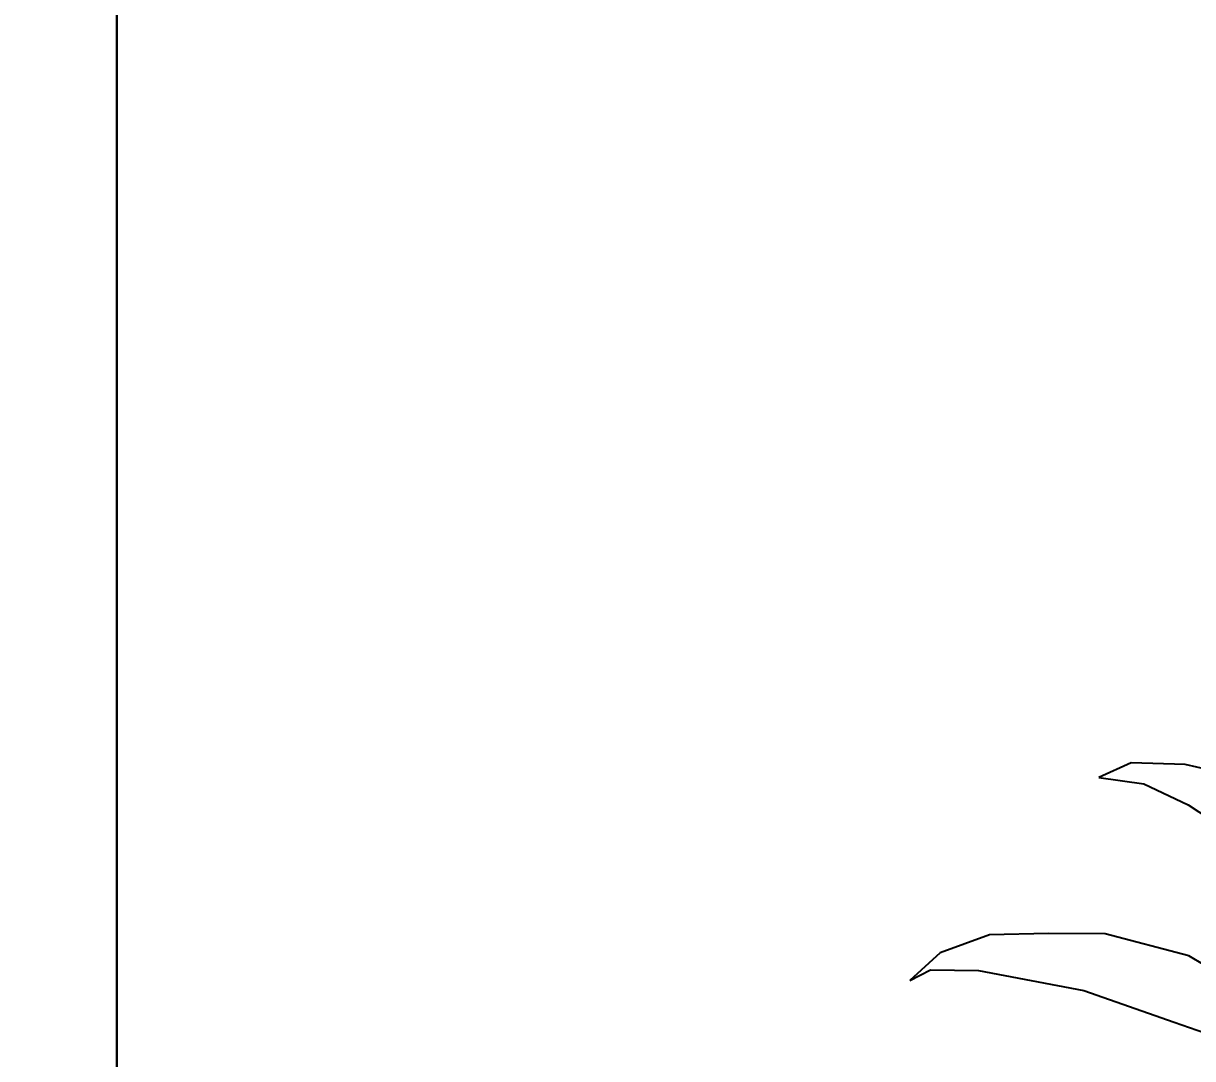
# Model space of a CAD drawing. Header units: inches. Extents: x 452443 to 881249, y 975131 to 1198310.
# Drawn here: x 458262.6 to 458749.9, y 1036683.4 to 1037114.7 of the extents above; entities that cross this region are included whole.
import ezdxf

# ---------------------------------------------------------------- set-up
doc = ezdxf.new("R2010")
doc.units = ezdxf.units.IN
doc.header["$LTSCALE"] = 3.5
doc.header["$MEASUREMENT"] = 0
doc.linetypes.add('CENTER', pattern=[2, 1.25, -0.25, 0.25, -0.25])
for name, color, linetype in [('Netthay_126', 126, 'Continuous'), ('thuocdo', 3, 'Continuous'), ('TREE1', 84, 'Continuous'), ('Truc', 252, 'Continuous')]:
    doc.layers.add(name, color=color, linetype=linetype)
doc.styles.add('romand', font='romand.shx')
doc.dimstyles.new('TL100', dxfattribs={"dimscale": 100, "dimtxt": 2.5, "dimasz": 2, "dimexe": 2, "dimexo": 1, "dimgap": 1, "dimtad": 1, "dimdec": 0, "dimzin": 0, "dimdsep": 46, "dimtxsty": 'romand', "dimblk": 'ARCHTICK', "dimcen": 2, "dimdle": 2, "dimclrd": 256, "dimclre": 256, "dimclrt": 7, "dimadec": 0, "dimazin": 0, "dimtfac": 0.004, "dimtdec": 0, "dimtmove": 2, "dimatfit": 3, "dimfxl": 1, "dimtolj": 1, "dimtzin": 0, "dimlwd": 20, "dimlwe": 20, "dimarcsym": 1})

# ---------------------------------------------------------------- blocks, each defined once
blk = doc.blocks.new('tree34')
for p, q in [((473.68, 1116.62), (446.34, 1103.98)), ((519.72, 1115.05), (473.68, 1116.62)), ((565.86, 1104.56), (519.72, 1115.05)), ((446.34, 1103.98), (484.52, 1098.55)), ((484.52, 1098.55), (522.15, 1080.76)), ((522.15, 1080.76), (568.16, 1050.7)), ((353.34, 970.18), (311.26, 954.98)), ((403.47, 971.4), (353.34, 970.18)), ((451.56, 971.22), (403.47, 971.4)), ((522.86, 952.41), (451.56, 971.22)), ((311.26, 954.98), (285.41, 931.37)), ((583.71, 915.98), (522.86, 952.41)), ((285.41, 931.37), (303.17, 940.48)), ((303.17, 940.48), (344.05, 939.88)), ((344.05, 939.88), (433.54, 922.98)), ((433.54, 922.98), (510.43, 895.99)), ((510.43, 895.99), (597.31, 865.33))]:
    blk.add_line(p, q)
blk = doc.blocks.new('A$C2C227CB5')
blk.add_blockref('tree34', (427.55, 0))
blk = doc.blocks.new('_ArchTick')
at = {"color": 0, "linetype": 'ByBlock', "const_width": 0.15}
blk.add_lwpolyline([(-0.5, -0.5), (0.5, 0.5)], dxfattribs=at)
blk = doc.blocks.new('*D3107')
at = {"layer": 'DEFPOINTS', "color": 0}
for p in [(458301.65, 1037100.87), (462301.65, 1033781.97), (462301.65, 1033781.63)]:
    blk.add_point(p, dxfattribs=at)
at = {"layer": 'thuocdo', "lineweight": 20}
for p, q in [((458301.65, 1037000.87), (458301.65, 1033581.97)), ((462301.65, 1033881.63), (462301.65, 1033981.97)), ((458101.65, 1033781.97), (462501.65, 1033781.97))]:
    blk.add_line(p, q, dxfattribs=at)
at = {"layer": 'thuocdo', "lineweight": 20, "xscale": 200, "yscale": 200, "zscale": 200, "rotation": 180}
blk.add_blockref('_ArchTick', (458301.65, 1033781.97), dxfattribs=at)
at = {"layer": 'thuocdo', "lineweight": 20, "xscale": 200, "yscale": 200, "zscale": 200}
blk.add_blockref('_ArchTick', (462301.65, 1033781.97), dxfattribs=at)
at = {"layer": 'thuocdo', "color": 7, "insert": (460301.65, 1034006.97), "char_height": 250, "attachment_point": 5, "style": 'romand'}
blk.add_mtext('\\A1;4000', dxfattribs=at)

msp = doc.modelspace()

# ---------------------------------------------------------------- linework, layer by layer
at = {"layer": 'Netthay_126'}
msp.add_lwpolyline([(458301.65, 1036510.4), (458301.65, 1040360.4)], dxfattribs=at)
at = {"layer": 'Truc', "linetype": 'CENTER', "ltscale": 600}
msp.add_lwpolyline([(458301.65, 1055173.53), (458301.65, 1032476.09)], dxfattribs=at)

# ---------------------------------------------------------------- block references
at = {"layer": 'TREE1', "xscale": 0.4899999999906868, "yscale": 0.4899999999906868, "zscale": 0.4899999999906868}
msp.add_blockref('A$C2C227CB5', (458282.62, 1036259.58), dxfattribs=at)

# ---------------------------------------------------------------- dimensions: what is measured, and where the dimension line sits
at = {"layer": 'thuocdo'}
dim = msp.add_linear_dim(base=(462301.65, 1033781.97), p1=(458301.65, 1037100.87), p2=(462301.65, 1033781.63), dimstyle='TL100', override={"dimarcsym": 1}, dxfattribs=at)
dim.commit()
dim.dimension.update_dxf_attribs({"geometry": '*D3107', "text_midpoint": (460301.65, 1034006.97)})

doc.saveas('drawing.dxf')
